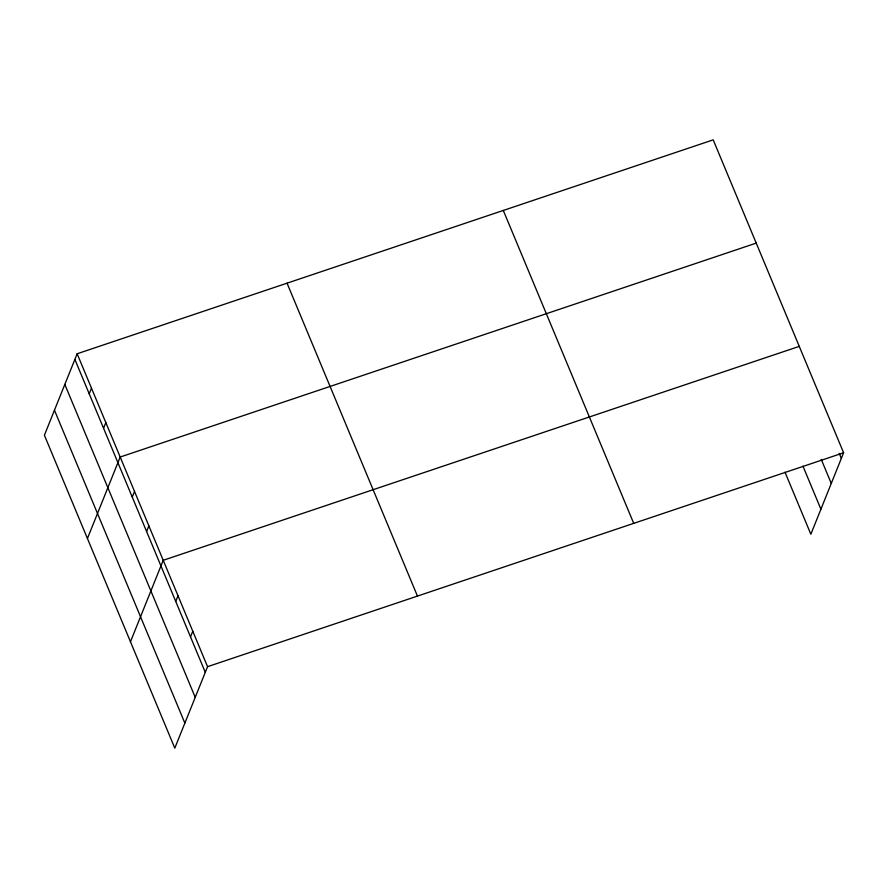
<?xml version="1.0" encoding="UTF-8"?>
<svg xmlns="http://www.w3.org/2000/svg" width="888" height="888" viewBox="0 0 888 888"><rect width="100%" height="100%" fill="white"/><g stroke="black" fill="none" stroke-linecap="round" stroke-linejoin="round"><path stroke-width="1.33" d="M77.145 353.768L44.4 435.231L174.803 748.14L207.559 666.677L77.145 353.768L713.197 139.86L843.6 452.769L810.855 534.232L784.992 472.172M89.222 393.839L91.497 388.189M103.563 428.26L105.838 422.61M87.435 538.494L120.18 457.031L756.232 243.112M132.257 497.102L134.521 491.453M146.598 531.512L148.873 525.874M130.469 641.758L163.214 560.295L799.267 346.376M175.724 601.398L178 595.759M190.509 636.863L192.774 631.213M207.559 666.677L843.6 452.769M839.216 453.346L841.336 458.419M821.245 459.374L831.268 483.438M802.963 466.145L820.912 509.213M503.296 210.445L633.71 523.365M287.046 283.172L417.449 596.092M74.881 359.418L205.283 672.327M64.824 384.437L195.227 697.346M54.457 410.212L184.859 723.121"/></g></svg>
